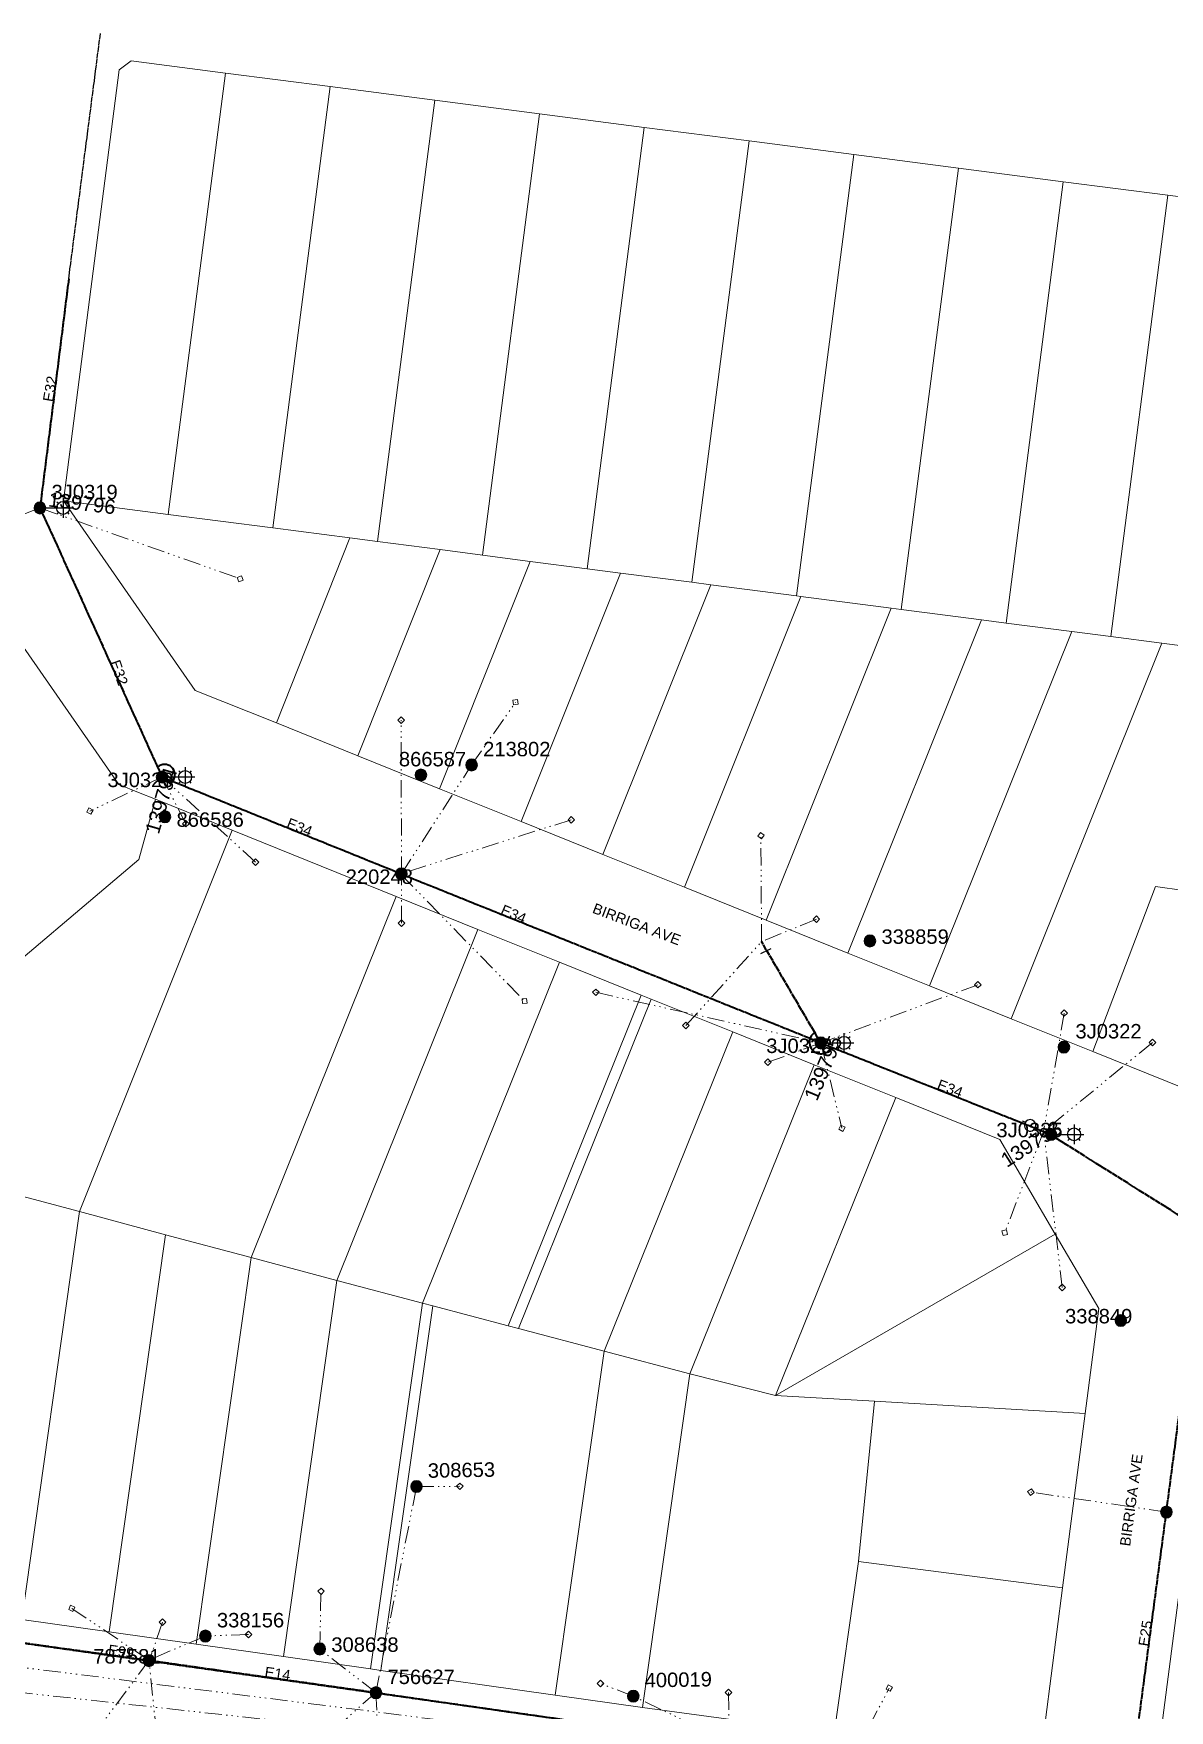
# Model space of a CAD drawing. Header units: metres. Extents: x 244561 to 254068, y 6159332 to 6162744.
# Drawn here: x 252256.8 to 252453.5, y 6162050.8 to 6162341.1 of the extents above; entities that cross this region are included whole.
import ezdxf
from ezdxf.enums import TextEntityAlignment as Align

# ---------------------------------------------------------------- set-up
doc = ezdxf.new("R2010")
doc.units = ezdxf.units.M
doc.linetypes.add('Cable Exist OH', pattern=[1, 1, 0])
doc.linetypes.add('PHANTOMX2', pattern=[6.6, 3, -0.75, 0.2, -0.75, 0.2, -0.75, 0.2, -0.75])
doc.layers.get('0').update_dxf_attribs({"color": 6})
for name, color, linetype, lineweight in [('_User_HV_Exist', 1, 'Continuous', 35), ('_User_LV_Exist', 5, 'Continuous', 35), ('Cadastre Developer_SP_NEW', 92, 'Continuous', 15), ('Cadastre Land Parcels_SP_EXT', 118, 'Continuous', 15), ('Cadastre Roads_SP_EXT', 218, 'Continuous', 15), ('Mains_HV_EXT', 13, 'Continuous', 25), ('Mains_LV_EXT', 163, 'Continuous', 25), ('Mains_SL_EXT', 131, 'Continuous', 25), ('Services_SP_EXT', 42, 'PHANTOMX2', 20)]:
    doc.layers.add(name, color=color, linetype=linetype, lineweight=lineweight)
for name, color, linetype in [('Equip_SP_LV_EXT', 7, 'Continuous'), ('Equip_SP_SL_EXT', 7, 'Continuous'), ('SupportsOH_SP_TR_HV_LV_SL_EXT', 7, 'Continuous')]:
    doc.layers.add(name, color=color, linetype=linetype)
doc.styles.add('iecARIAL', font='arial.ttf', dxfattribs={"height": 2})
doc.styles.add('POLE_LABEL', font='arial.ttf', dxfattribs={"height": 2})
doc.styles.add('SL_LABEL', font='arial.ttf', dxfattribs={"height": 2})
doc.styles.get("Standard").update_dxf_attribs({"font": 'arial.ttf'})

# ---------------------------------------------------------------- blocks, each defined once
blk = doc.blocks.new('LV_OH_LINKS_OPEN_EXT')
for p, q in [((-0.17, 4.97), (-0.17, 5.46)), ((-0.17, 3), (-0.17, 2.5)), ((0.17, 4.97), (0.17, 5.46)), ((0.17, 3), (0.17, 2.5))]:
    blk.add_line(p, q)
blk.add_lwpolyline([(0, 2.99, 1), (0, 4.98, 1)], format="xyb", close=True)
at = {"flags": 9}
for tag, p in [('ACTUAL_STATUS', (0, 0)), ('CONSTRUCTED_VOLTAGE', (0, -0.2)), ('OPERATING_VOLTAGE', (0, -0.6)), ('ORIENTATION', (0, -0.8)), ('OWNED_BY', (0, -1)), ('STATE', (0, -1.2)), ('SWITCH_TYPE', (0, -1.4)), ('NO_PHASES', (0, -0.4)), ('USAGE', (0, -1.6)), ('LEGEND', (0, -1.8)), ('NOTES', (0, -2))]:
    blk.add_attdef(tag, text='', height=0.2, dxfattribs=at).set_placement(p, align=Align.MIDDLE_LEFT)
at = {"flags": 1}
blk.add_attdef('Z', (0, 0), '', height=0.2, dxfattribs=at)
blk = doc.blocks.new('SL_LANTERN_EXT')
at = {"flags": 9}
for tag, p in [('LRATECODE', (-7.4, 0)), ('LOUTREACHVOCAB', (-7.2, 0)), ('LOUTREACH', (-7, 0)), ('LANTNUMBER', (-6.6, 0)), ('LNEW', (-6.4, 0)), ('LMASTVOCAB', (-6.2, 0)), ('LMAST', (-6, 0)), ('LLAMPVOCAB', (-5.8, 0)), ('LLAMP', (-5.6, 0)), ('LEXIST', (-5.4, 0)), ('LCHARGE3PERCENT', (-5.2, 0)), ('LCHARGE3', (-5, 0)), ('LCHARGE2PERCENT', (-4.8, 0)), ('LCHARGE2', (-4.6, 0)), ('LCHARGE1PERCENT', (-4.4, 0)), ('LCHARGE1', (-4.2, 0)), ('LCATEGORY', (-4, 0)), ('LBRACKETVOCAB', (-3.8, 0)), ('LBRACKET', (-3.6, 0)), ('LKINGHEIGHT', (-3.4, 0)), ('CREPLACE', (-3.2, 0)), ('CREMOVE', (-3, 0)), ('CNUMBER', (-2.8, 0)), ('CNEW', (-2.6, 0)), ('CEXIST', (-2.4, 0)), ('USAGE', (-2.2, 0)), ('STATE', (-2, 0)), ('OWNED_BY', (-1.8, 0)), ('ORIENTATION', (-1.6, 0)), ('OPERATING_VOLTAGE', (-1.4, 0)), ('NO_PHASES', (-1.2, 0)), ('LANTERN_TYPE', (-1, 0)), ('LANTERN_PURPOSE', (-0.8, 0)), ('CONTROL_TYPE', (-0.6, 0)), ('CONSTRUCTED_VOLTAGE', (-0.4, 0))]:
    blk.add_attdef(tag, text='', height=0.001, rotation=270, dxfattribs=at).set_placement(p, align=Align.MIDDLE_LEFT)
at = {"style": 'SL_LABEL', "flags": 9}
blk.add_attdef('STREET_CODE', text='', height=0.001, rotation=270, dxfattribs=at).set_placement((0, 0), align=Align.MIDDLE_LEFT)
at = {"flags": 1}
blk.add_attdef('Z', (0, 0), '', height=0.001, rotation=270, dxfattribs=at)
at = {"flags": 9}
for tag, p in [('LREMOVE', (0, -7.6)), ('LREPLACE', (0, -7.8)), ('LTYPE', (0, -8)), ('LTYPEVOCAB', (0, -8.2)), ('LEGEND', (0, -8.4)), ('SUBURB', (0, -8.6)), ('STREETNAME', (0, -8.8)), ('LOCATION', (0, -9)), ('NOTES', (0, -9.2)), ('MAINTAINED_BY', (0, -9.86))]:
    blk.add_attdef(tag, text='', height=0.001, dxfattribs=at).set_placement(p, align=Align.MIDDLE_LEFT)
blk.add_attdef('OPERATED_BY', (0, -9.61), '', height=0.001, dxfattribs=at)
blk.add_wipeout([(5.69, 0), (5.06, -1.06), (4, -1.69), (2.94, -1.06), (2.31, 0), (2.94, 1.06), (4, 1.69), (5.06, 1.06)])
for p, q in [((0, 0), (4, 0)), ((2.94, 1.06), (3.2, 0.8)), ((4, 1.69), (4, 0)), ((5.06, 1.06), (4.8, 0.8)), ((2.94, -1.06), (3.2, -0.8)), ((4, 0), (5.69, 0)), ((4, 0), (4, -1.69)), ((5.06, -1.06), (4.8, -0.8))]:
    blk.add_line(p, q)
blk.add_circle((4, 0), 1.12)
at = {"width": 0.9}
blk.add_attdef('LNUMBER', text='', height=1, dxfattribs=at).set_placement((7, -1), align=Align.MIDDLE_LEFT)
blk = doc.blocks.new('CCP_EXT')
blk.add_wipeout([(0, 0.57), (0.57, 0), (0, -0.57), (-0.57, 0)])
blk.add_lwpolyline([(-0.57, 0), (0, 0.57), (0.57, 0), (0, -0.57), (-0.57, 0)])
at = {"flags": 1}
blk.add_attdef('Z', (0, 0), '', height=0.2, dxfattribs=at)
at = {"flags": 9}
for tag, p in [('CCP_TYPE', (0, 0)), ('CONSTRUCTED_VOLTAGE', (0, -0.2)), ('OPERATING_VOLTAGE', (0, -0.6)), ('ORIENTATION', (0, -0.8)), ('OWNED_BY', (0, -1)), ('STATE', (0, -1.8)), ('NO_PHASES', (0, -0.4)), ('USAGE', (0, -1.2)), ('LEGEND', (0, -1.4)), ('LIFE_SUPPORT', (0, -1.6)), ('NOTES', (0, -2))]:
    blk.add_attdef(tag, text='', height=0.2, dxfattribs=at).set_placement(p, align=Align.MIDDLE_LEFT)
blk = doc.blocks.new('POLE_EXT')
blk.add_hatch(color=256).paths.add_polyline_path([(-1, 0, 1), (1, 0, 1)])
blk.add_lwpolyline([(-1, 0, 1), (1, 0, 1)], format="xyb", close=True)
at = {"flags": 8}
blk.add_attdef('pNumber', text='', height=2, dxfattribs=at).set_placement((2.5, 2.5), align=Align.MIDDLE_CENTER)
at = {"style": 'POLE_LABEL', "flags": 9}
for tag, p in [('STRUCTURE_PLANT_NUMBER', (1.35, 0.03)), ('STREET_CODE', (1.35, -0.2))]:
    blk.add_attdef(tag, text='', height=0.2, dxfattribs=at).set_placement(p, align=Align.MIDDLE_LEFT)
at = {"flags": 9}
for tag, p in [('OWNED_BY', (1.35, -0.4)), ('SPECIAL_USE', (1.35, -0.8)), ('STATE', (1.35, -1)), ('cLV', (1.35, -1.4)), ('hDepth', (1.35, -1.6)), ('hDia', (1.35, -1.8)), ('cHV', (1.35, -2)), ('PARENT', (1.35, -0.6)), ('USAGE', (1.35, -1.2)), ('LBRACKET', (1.35, -2.2)), ('LExisting', (1.35, -2.4)), ('LANTNUMBER', (1.35, -2.6)), ('LOther', (1.35, -2.8)), ('LRemove', (1.35, -3)), ('cLinedev', (1.35, -3.4)), ('pExisting', (1.35, -3.8)), ('pFooting', (1.35, -4.4)), ('pNew', (1.35, -4.6)), ('pRelocate', (1.35, -5)), ('pRemove', (1.35, -5.2)), ('pReplace', (1.35, -5.4)), ('pStay', (1.35, -5.6)), ('pType', (1.35, -5.8)), ('LEGEND', (1.35, -3.2)), ('LOCATION', (1.35, -3.6)), ('PFNUMBER', (1.35, -4)), ('NEWPFNUMBER', (1.35, -4.2)), ('cspan', (1.35, -6)), ('STREETNAME', (1.35, -6.2)), ('SUBURB', (1.35, -6.4)), ('OPERATED_BY', (1.36, -7.01)), ('NOTES', (1.35, -6.6)), ('MAINTAINED_BY', (1.36, -6.81))]:
    blk.add_attdef(tag, text='', height=0.2, dxfattribs=at).set_placement(p, align=Align.MIDDLE_LEFT)
at = {"flags": 1}
blk.add_attdef('Z', (1.35, -7.33), '', height=0.2, dxfattribs=at)
blk = doc.blocks.new('End Shackle_EXT')
blk.add_wipeout([(0, 0.25), (1.81, 0.25), (1.82, -0.25), (0, -0.25)])
blk.add_line((1.81, -1), (1.81, 1))
at = {"flags": 1}
blk.add_attdef('Z', (0, 0), '', height=0.2, dxfattribs=at)
at = {"flags": 9}
for tag, p in [('CONNECTOR_TYPE', (0, 0)), ('CONSTRUCTED_VOLTAGE', (0, -0.2)), ('OPERATING_VOLTAGE', (0, -0.6)), ('ORIENTATION', (0, -0.8)), ('OWNED_BY', (0, -1)), ('STATE', (0, -1.2)), ('NO_PHASES', (0, -0.4)), ('USAGE', (0, -1.4)), ('NOTES', (0, -1.6))]:
    blk.add_attdef(tag, text='', height=0.2, dxfattribs=at).set_placement(p, align=Align.MIDDLE_LEFT)

msp = doc.modelspace()

# ---------------------------------------------------------------- linework, layer by layer
at = {"layer": '_User_LV_Exist', "linetype": 'Cable Exist OH'}
for points in [[(252453.0105, 6162085.1214), (252459.4153, 6162133.8492)], [(252446.419, 6162035.3197), (252453.0105, 6162085.1214)], [(252276.8927, 6162059.4039), (252241.7796, 6162064.2732)], [(252316.1239, 6162053.8342), (252276.8214, 6162059.3945)]]:
    msp.add_lwpolyline(points, dxfattribs=at)
at = {"layer": 'Cadastre Developer_SP_NEW', "linetype": 'Continuous'}
for points in [[(252308.1847, 6162331.8997), (252290.0479, 6162334.2509), (252280.1452, 6162257.8422), (252298.2819, 6162255.49), (252308.1847, 6162331.8997)], [(252326.3198, 6162329.5483), (252308.1847, 6162331.8997), (252298.2819, 6162255.49), (252311.5943, 6162253.7645), (252316.4177, 6162253.1396), (252326.3198, 6162329.5483)], [(252344.4574, 6162327.197), (252326.3198, 6162329.5483), (252316.4177, 6162253.1396), (252327.2215, 6162251.7388), (252334.5543, 6162250.7883), (252344.4574, 6162327.197)], [(252362.5942, 6162324.8465), (252344.4574, 6162327.197), (252334.5543, 6162250.7883), (252342.8486, 6162249.7132), (252352.69, 6162248.4378), (252362.5942, 6162324.8465)], [(252380.7301, 6162322.4961), (252362.5942, 6162324.8465), (252352.69, 6162248.4378), (252358.4757, 6162247.6875), (252370.8267, 6162246.0864), (252380.7301, 6162322.4961)], [(252398.8667, 6162320.1456), (252380.7301, 6162322.4961), (252370.8267, 6162246.0864), (252374.1035, 6162245.6619), (252388.9632, 6162243.736), (252398.8667, 6162320.1456)], [(252417.0027, 6162317.7921), (252398.8667, 6162320.1456), (252388.9632, 6162243.736), (252389.7306, 6162243.6362), (252405.3577, 6162241.6104), (252407.099, 6162241.3845), (252417.0027, 6162317.7921)], [(252435.1401, 6162315.4416), (252417.0027, 6162317.7921), (252407.099, 6162241.3845), (252420.9848, 6162239.5847), (252425.2355, 6162239.0339), (252435.1401, 6162315.4416)], [(252453.2761, 6162313.09), (252435.1401, 6162315.4416), (252425.2355, 6162239.0339), (252436.6127, 6162237.5599), (252443.372, 6162236.6834), (252453.2761, 6162313.09)], [(252471.4127, 6162310.7403), (252453.2761, 6162313.09), (252443.372, 6162236.6834), (252452.2398, 6162235.5341), (252461.5085, 6162234.3328), (252471.4127, 6162310.7403)], [(252325.9503, 6162120.8041), (252324.1829, 6162121.2741), (252315.1798, 6162057.9525), (252316.9909, 6162057.6956), (252325.9503, 6162120.8041)], [(252474.4413, 6162081.8198), (252456.9113, 6162084.1001), (252451.2495, 6162040.5748), (252452.8239, 6162038.5034), (252468.5179, 6162036.2694), (252474.4413, 6162081.8198)]]:
    msp.add_lwpolyline(points, close=True, dxfattribs=at)
at = {"layer": 'Cadastre Land Parcels_SP_EXT', "linetype": 'Continuous'}
for points in [[(252290.0479, 6162334.2509), (252273.7258, 6162336.3663), (252271.6769, 6162334.7868), (252262.0086, 6162260.1924), (252280.1453, 6162257.8412), (252290.0479, 6162334.2509)], [(252308.1847, 6162331.8997), (252290.0479, 6162334.2509), (252280.1452, 6162257.8422), (252298.2819, 6162255.49), (252308.1847, 6162331.8997)], [(252326.3198, 6162329.5483), (252308.1847, 6162331.8997), (252298.2819, 6162255.49), (252311.5943, 6162253.7645), (252316.4177, 6162253.1396), (252326.3198, 6162329.5483)], [(252344.4574, 6162327.197), (252326.3198, 6162329.5483), (252316.4177, 6162253.1396), (252327.2215, 6162251.7388), (252334.5543, 6162250.7883), (252344.4574, 6162327.197)], [(252362.5942, 6162324.8465), (252344.4574, 6162327.197), (252334.5543, 6162250.7883), (252342.8486, 6162249.7132), (252352.69, 6162248.4378), (252362.5942, 6162324.8465)], [(252380.7301, 6162322.4961), (252362.5942, 6162324.8465), (252352.69, 6162248.4378), (252358.4757, 6162247.6875), (252370.8267, 6162246.0864), (252380.7301, 6162322.4961)], [(252398.8667, 6162320.1456), (252380.7301, 6162322.4961), (252370.8267, 6162246.0864), (252374.1035, 6162245.6619), (252388.9632, 6162243.736), (252398.8667, 6162320.1456)], [(252417.0027, 6162317.7921), (252398.8667, 6162320.1456), (252388.9632, 6162243.736), (252389.7306, 6162243.6362), (252405.3577, 6162241.6104), (252407.099, 6162241.3845), (252417.0027, 6162317.7921)], [(252435.1401, 6162315.4416), (252417.0027, 6162317.7921), (252407.099, 6162241.3845), (252420.9848, 6162239.5847), (252425.2355, 6162239.0339), (252435.1401, 6162315.4416)], [(252453.2761, 6162313.09), (252435.1401, 6162315.4416), (252425.2355, 6162239.0339), (252436.6127, 6162237.5599), (252443.372, 6162236.6834), (252453.2761, 6162313.09)], [(252471.4127, 6162310.7403), (252453.2761, 6162313.09), (252443.372, 6162236.6834), (252452.2398, 6162235.5341), (252461.5085, 6162234.3328), (252471.4127, 6162310.7403)], [(252311.5943, 6162253.7645), (252298.2819, 6162255.49), (252280.1453, 6162257.8412), (252262.0086, 6162260.1924), (252284.8296, 6162227.3798), (252298.8764, 6162221.7293), (252311.5943, 6162253.7645)], [(252275.0485, 6162198.0994), (252277.9687, 6162208.5141), (252274.9881, 6162209.6929), (252271.6209, 6162211.0604), (252240.9022, 6162255.2323), (252231.1514, 6162180.8715), (252230.1838, 6162173.3582), (252245.8418, 6162173.3955), (252275.0485, 6162198.0994)], [(252327.2215, 6162251.7388), (252316.4177, 6162253.1396), (252311.5943, 6162253.7645), (252298.8764, 6162221.7293), (252313.0172, 6162216.0396), (252327.2215, 6162251.7388)], [(252342.8486, 6162249.7132), (252334.5543, 6162250.7883), (252327.2215, 6162251.7388), (252313.0172, 6162216.0396), (252327.1587, 6162210.35), (252342.8486, 6162249.7132)], [(252358.4757, 6162247.6875), (252352.69, 6162248.4378), (252342.8486, 6162249.7132), (252327.1587, 6162210.35), (252341.2987, 6162204.6602), (252358.4757, 6162247.6875)], [(252374.1035, 6162245.6619), (252370.8267, 6162246.0864), (252358.4757, 6162247.6875), (252341.2987, 6162204.6602), (252355.4402, 6162198.9714), (252374.1035, 6162245.6619)], [(252389.7306, 6162243.6362), (252388.9632, 6162243.736), (252374.1035, 6162245.6619), (252355.4402, 6162198.9714), (252369.5817, 6162193.2816), (252389.7306, 6162243.6362)], [(252405.3577, 6162241.6104), (252389.7306, 6162243.6362), (252369.5817, 6162193.2816), (252383.7223, 6162187.5928), (252405.3577, 6162241.6104)], [(252420.9848, 6162239.5847), (252407.099, 6162241.3845), (252405.3577, 6162241.6104), (252383.7223, 6162187.5928), (252397.8638, 6162181.903), (252420.9848, 6162239.5847)], [(252436.6127, 6162237.5599), (252425.2355, 6162239.0339), (252420.9848, 6162239.5847), (252397.8638, 6162181.903), (252412.0044, 6162176.2141), (252436.6127, 6162237.5599)], [(252452.2398, 6162235.5341), (252443.372, 6162236.6834), (252436.6127, 6162237.5599), (252412.0044, 6162176.2141), (252426.1459, 6162170.5242), (252452.2398, 6162235.5341)], [(252476.1668, 6162232.4332), (252461.5085, 6162234.3328), (252452.2398, 6162235.5341), (252426.1459, 6162170.5242), (252440.2865, 6162164.8344), (252451.1365, 6162193.4317), (252470.7326, 6162190.6496), (252476.1668, 6162232.4332)], [(252291.2502, 6162203.1865), (252277.9687, 6162208.5141), (252275.0485, 6162198.0994), (252245.8418, 6162173.3955), (252230.1838, 6162173.3582), (252228.2122, 6162158.06), (252226.5281, 6162144.4631), (252246.7262, 6162141.9553), (252248.6684, 6162141.4412), (252264.774, 6162137.1766), (252291.2502, 6162203.1865)], [(252319.6416, 6162191.6647), (252291.2502, 6162203.1865), (252264.774, 6162137.1766), (252279.6673, 6162133.1033), (252294.5069, 6162129.162), (252319.6416, 6162191.6647)], [(252470.7326, 6162190.6496), (252451.1365, 6162193.4317), (252440.2865, 6162164.8344), (252466.0287, 6162154.478), (252470.7326, 6162190.6496)], [(252333.7822, 6162185.979), (252319.6416, 6162191.6647), (252294.5069, 6162129.162), (252309.345, 6162125.2175), (252333.7822, 6162185.979)], [(252347.9228, 6162180.2932), (252333.7822, 6162185.979), (252309.345, 6162125.2175), (252324.1829, 6162121.2741), (252347.9228, 6162180.2932)], [(252362.0633, 6162174.6084), (252347.9228, 6162180.2932), (252324.1829, 6162121.2741), (252325.9503, 6162120.8041), (252339.0216, 6162117.3306), (252362.0633, 6162174.6084)], [(252363.7601, 6162173.9255), (252362.0633, 6162174.6084), (252339.0216, 6162117.3306), (252340.794, 6162116.8935), (252363.7601, 6162173.9255)], [(252377.9006, 6162168.2396), (252363.7601, 6162173.9255), (252340.794, 6162116.8935), (252355.6333, 6162112.96), (252377.9006, 6162168.2396)], [(252392.0411, 6162162.5538), (252377.9006, 6162168.2396), (252355.6333, 6162112.96), (252370.4718, 6162109.0274), (252392.0411, 6162162.5538)], [(252406.1816, 6162156.8679), (252392.0411, 6162162.5538), (252370.4718, 6162109.0274), (252385.2998, 6162105.2687), (252406.1816, 6162156.8679)], [(252433.7461, 6162133.2438), (252424.1519, 6162149.6428), (252406.1816, 6162156.8679), (252385.2998, 6162105.2687), (252433.7461, 6162133.2438)], [(252264.774, 6162137.1766), (252248.6684, 6162141.4412), (252246.7262, 6162141.9553), (252237.3284, 6162069.0021), (252244.3871, 6162068.0005), (252254.8194, 6162066.5192), (252264.774, 6162137.1766)], [(252279.6673, 6162133.1033), (252264.774, 6162137.1766), (252254.8194, 6162066.5192), (252269.91, 6162064.3778), (252279.6673, 6162133.1033)], [(252294.5069, 6162129.162), (252279.6673, 6162133.1033), (252269.91, 6162064.3778), (252284.9997, 6162062.2364), (252294.5069, 6162129.162)], [(252441.289, 6162120.3533), (252433.7461, 6162133.2438), (252385.2998, 6162105.2687), (252402.4414, 6162104.2867), (252438.9324, 6162102.1958), (252441.289, 6162120.3533)], [(252309.345, 6162125.2175), (252294.5069, 6162129.162), (252284.9997, 6162062.2364), (252300.0894, 6162060.094), (252309.345, 6162125.2175)], [(252324.1829, 6162121.2741), (252309.345, 6162125.2175), (252300.0894, 6162060.094), (252315.1798, 6162057.9525), (252324.1829, 6162121.2741)], [(252325.9503, 6162120.8041), (252324.1829, 6162121.2741), (252315.1798, 6162057.9525), (252316.9909, 6162057.6956), (252325.9503, 6162120.8041)], [(252355.6333, 6162112.96), (252340.794, 6162116.8935), (252339.0216, 6162117.3306), (252325.9503, 6162120.8041), (252316.9909, 6162057.6956), (252347.171, 6162053.4115), (252355.6333, 6162112.96)], [(252370.4718, 6162109.0274), (252355.6333, 6162112.96), (252347.171, 6162053.4115), (252362.2606, 6162051.27), (252370.4718, 6162109.0274)], [(252399.6922, 6162076.5525), (252402.4414, 6162104.2867), (252385.2998, 6162105.2687), (252370.4718, 6162109.0274), (252362.2606, 6162051.27), (252395.474, 6162046.7796), (252399.6922, 6162076.5525)], [(252438.9324, 6162102.1958), (252402.4414, 6162104.2867), (252399.6922, 6162076.5525), (252435.0084, 6162071.9691), (252438.9324, 6162102.1958)], [(252474.4413, 6162081.8198), (252456.9113, 6162084.1001), (252451.2495, 6162040.5748), (252452.8239, 6162038.5034), (252468.5179, 6162036.2694), (252474.4413, 6162081.8198)], [(252435.0084, 6162071.9691), (252399.6922, 6162076.5525), (252395.474, 6162046.7796), (252431.0694, 6162041.5032), (252435.0084, 6162071.9691)]]:
    msp.add_lwpolyline(points, close=True, dxfattribs=at)
at = {"layer": 'Mains_LV_EXT', "linetype": 'Continuous'}
for points in [[(252280.9442, 6162211.6699, 0.92173145), (252278.3145, 6162214.0793)], [(252392.2212, 6162168.203, 1.41992946), (252395.0527, 6162165.7173)]]:
    msp.add_lwpolyline(points, format="xyb", dxfattribs=at)
at = {"layer": 'Mains_LV_EXT', "linetype": 'Cable Exist OH'}
for points in [[(252453.0105, 6162085.1214), (252459.4153, 6162133.8492)], [(252446.419, 6162035.3197), (252453.0105, 6162085.1214)], [(252276.8927, 6162059.4039), (252241.7796, 6162064.2732)], [(252316.1239, 6162053.8342), (252276.8214, 6162059.3945)]]:
    msp.add_lwpolyline(points, dxfattribs=at)
at = {"layer": 'Services_SP_EXT'}
for points in [[(252320.5351, 6162195.619), (252332.6893, 6162214.4604)], [(252276.8214, 6162059.3946), (252263.7791, 6162041.9172)], [(252278.8131, 6162040.2036), (252276.8214, 6162059.3946)], [(252316.0869, 6162053.8937), (252297.414, 6162037.124)], [(252316.1239, 6162053.8342), (252316.6613, 6162041.9055)]]:
    msp.add_lwpolyline(points, dxfattribs=at)

# ---------------------------------------------------------------- block references
at = {"layer": 'Equip_SP_LV_EXT', "rotation": 66.2973540069521}
msp.add_blockref('LV_OH_LINKS_OPEN_EXT', (252433.05, 6162150.4618), dxfattribs=at)
at = {"layer": 'SupportsOH_SP_TR_HV_LV_SL_EXT'}
ref = msp.add_blockref('POLE_EXT', (252323.925, 6162212.72), dxfattribs=at)
ref.add_attrib('ASSET_NUM', '866587', dxfattribs={"layer": '0', "height": 2.5, "style": 'POLE_LABEL'}).set_placement((252325.925, 6162213.47), align=Align.BOTTOM_CENTER)
ref = msp.add_blockref('POLE_EXT', (252332.6893, 6162214.4604), dxfattribs=at)
ref.add_attrib('ASSET_NUM', '213802', dxfattribs={"layer": '0', "height": 2.5, "style": 'POLE_LABEL'}).set_placement((252334.6893, 6162215.2104), align=Align.BOTTOM_LEFT)
ref = msp.add_blockref('POLE_EXT', (252320.5351, 6162195.619), dxfattribs=at)
ref.add_attrib('ASSET_NUM', '220248', dxfattribs={"layer": '0', "height": 2.5, "style": 'POLE_LABEL'}).set_placement((252322.5351, 6162196.369), align=Align.TOP_RIGHT)
ref = msp.add_blockref('POLE_EXT', (252401.6753, 6162183.9885), dxfattribs=at)
ref.add_attrib('ASSET_NUM', '338859', dxfattribs={"layer": '0', "height": 2.5, "style": 'POLE_LABEL'}).set_placement((252403.6753, 6162184.7385), align=Align.MIDDLE_LEFT)
ref = msp.add_blockref('POLE_EXT', (252445.1126, 6162118.2821), dxfattribs=at)
ref.add_attrib('ASSET_NUM', '338849', dxfattribs={"layer": '0', "height": 2.5, "style": 'POLE_LABEL'}).set_placement((252447.1126, 6162119.0321), align=Align.MIDDLE_RIGHT)
ref = msp.add_blockref('POLE_EXT', (252453.0105, 6162085.1213), dxfattribs=at)
ref.add_attrib('ASSET_NUM', '202095', dxfattribs={"layer": '0', "height": 2.5, "style": 'POLE_LABEL'}).set_placement((252455.0105, 6162085.8713), align=Align.BOTTOM_LEFT)
ref = msp.add_blockref('POLE_EXT', (252306.397, 6162061.421), dxfattribs=at)
ref.add_attrib('ASSET_NUM', '308638', dxfattribs={"layer": '0', "height": 2.5, "style": 'POLE_LABEL'}).set_placement((252308.397, 6162062.171), align=Align.MIDDLE_LEFT)
ref = msp.add_blockref('POLE_EXT', (252276.8215, 6162059.3945), dxfattribs=at)
ref.add_attrib('ASSET_NUM', '787581', dxfattribs={"layer": '0', "height": 2.5, "style": 'POLE_LABEL'}).set_placement((252278.8215, 6162060.1445), align=Align.MIDDLE_RIGHT)
ref = msp.add_blockref('POLE_EXT', (252316.1239, 6162053.8342), dxfattribs=at)
ref.add_attrib('ASSET_NUM', '756627', dxfattribs={"layer": '0', "height": 2.5, "style": 'POLE_LABEL'}).set_placement((252318.1239, 6162054.5842), align=Align.BOTTOM_LEFT)
ref = msp.add_blockref('POLE_EXT', (252360.6865, 6162053.2422), dxfattribs=at)
ref.add_attrib('ASSET_NUM', '400019', dxfattribs={"layer": '0', "height": 2.5, "rotation": 1, "style": 'POLE_LABEL'}).set_placement((252362.6865, 6162053.9922), align=Align.BOTTOM_LEFT)

# ---------------------------------------------------------------- texts
at = {"layer": 'Cadastre Roads_SP_EXT'}
for rotation, p in [(339.154022, (252353.4654, 6162188.9153)), (82.148521, (252446.7174, 6162079.1087))]:
    msp.add_text('BIRRIGA AVE', height=1.8, rotation=rotation, dxfattribs=at).set_placement(p)
at = {"layer": 'Mains_LV_EXT'}
for s, rotation, p in [('E32', 80.422157, (252260.2039, 6162277.2205)), ('E32', 289.339571, (252270.0643, 6162232.2495)), ('E34', 338.022858, (252300.4934, 6162203.6847)), ('E34', 336.73684, (252337.5495, 6162188.6972)), ('E34', 339.065777, (252413.1387, 6162158.4085)), ('E25', 80.966876, (252449.919, 6162061.7633)), ('E99', 352.07605, (252269.6562, 6162060.4017)), ('E14', 351.952704, (252296.7629, 6162056.5715))]:
    msp.add_text(s, height=1.8, rotation=rotation, dxfattribs=at).set_placement(p)

# ---------------------------------------------------------------- next in the draw order: block references
at = {"layer": 'Equip_SP_SL_EXT'}
ref = msp.add_blockref('SL_LANTERN_EXT', (252257.9472, 6162258.9602), dxfattribs=at)
ref.add_attrib('ASSET_NUM', '139796', dxfattribs={"layer": '0', "height": 2.5, "rotation": 353.232762, "style": 'iecARIAL'}).set_placement((252259.4472, 6162260.4602), align=Align.MIDDLE_LEFT)
ref = msp.add_blockref('SL_LANTERN_EXT', (252279.0797, 6162212.3763), dxfattribs=at)
ref.add_attrib('ASSET_NUM', '139794', dxfattribs={"layer": '0', "height": 2.5, "rotation": 73.724308, "style": 'iecARIAL'}).set_placement((252280.5797, 6162213.8763), align=Align.MIDDLE_RIGHT)
ref = msp.add_blockref('SL_LANTERN_EXT', (252393.1696, 6162166.341), dxfattribs=at)
ref.add_attrib('ASSET_NUM', '139795', dxfattribs={"layer": '0', "height": 2.5, "rotation": 67.375808, "style": 'iecARIAL'}).set_placement((252394.6696, 6162167.841), align=Align.TOP_RIGHT)
ref = msp.add_blockref('SL_LANTERN_EXT', (252433.0247, 6162150.509), dxfattribs=at)
ref.add_attrib('ASSET_NUM', '139793', dxfattribs={"layer": '0', "height": 2.5, "rotation": 32.569704, "style": 'iecARIAL'}).set_placement((252434.5247, 6162152.009), align=Align.MIDDLE_RIGHT)
at = {"layer": 'Services_SP_EXT'}
for p, rotation in [((252292.62, 6162246.693), 334.0147451576818), ((252340.302, 6162225.323), 54.06475227695334), ((252320.5014, 6162222.2235), 90.42353928432601), ((252266.5903, 6162206.4653), 196.747517645563), ((252382.794, 6162202.215), 98.53080113773076), ((252341.8668, 6162173.5837), 231.0397144194382), ((252396.8287, 6162151.5743), 287.236124335071), ((252425.0223, 6162133.4896), 238.2189027574262), ((252429.535, 6162088.5639), 171.2460572619284), ((252263.4485, 6162068.4451), 291.2151596184099), ((252405.013, 6162054.6439), 107.4804018975103)]:
    msp.add_blockref('CCP_EXT', p, dxfattribs=dict(at, rotation=rotation))
for p in [(252349.9589, 6162204.9704), (252295.2838, 6162197.6153), (252320.5632, 6162187.0744), (252392.3927, 6162187.7523), (252354.2058, 6162175.0953), (252420.3359, 6162176.4172), (252369.8088, 6162169.3367), (252435.3261, 6162171.5153), (252450.5982, 6162166.4227), (252383.9733, 6162162.9844), (252434.9806, 6162123.9808), (252330.6507, 6162089.5719), (252306.6174, 6162071.3981), (252279.1821, 6162066.0341), (252294.0643, 6162063.9393), (252355.0009, 6162055.4405), (252377.1836, 6162053.8685)]:
    msp.add_blockref('CCP_EXT', p, dxfattribs=at)

# ---------------------------------------------------------------- next in the draw order: linework, layer by layer
at = {"layer": '_User_HV_Exist', "linetype": 'Cable Exist OH'}
msp.add_lwpolyline([(252520.8827, 6162024.7765), (252486.0194, 6162029.8228), (252446.4189, 6162035.3197), (252377.287, 6162045.0704), (252336.8123, 6162050.8444), (252276.8927, 6162059.4039), (252241.8244, 6162064.2514), (252197.2895, 6162070.4379)], dxfattribs=at)
at = {"layer": '_User_LV_Exist', "linetype": 'Cable Exist OH'}
for points in [[(252262.9282, 6162298.6493), (252257.9472, 6162258.9602)], [(252257.9472, 6162258.9602), (252279.0797, 6162212.3763)], [(252393.1696, 6162166.341), (252433.0248, 6162150.5091)], [(252459.4153, 6162133.8492), (252433.0499, 6162150.3823)], [(252316.1239, 6162053.8342), (252377.2871, 6162045.0704)]]:
    msp.add_lwpolyline(points, dxfattribs=at)
at = {"layer": '_User_LV_Exist', "linetype": 'Continuous'}
for points in [[(252280.9442, 6162211.6699, 0.92173145), (252278.3145, 6162214.0793)], [(252392.2212, 6162168.203, 1.41992946), (252395.0527, 6162165.7173)]]:
    msp.add_lwpolyline(points, format="xyb", dxfattribs=at)
at = {"layer": 'Cadastre Developer_SP_NEW', "linetype": 'Continuous'}
for points in [[(252290.0479, 6162334.2509), (252273.7258, 6162336.3663), (252271.6769, 6162334.7868), (252262.0086, 6162260.1924), (252280.1453, 6162257.8412), (252290.0479, 6162334.2509)], [(252311.5943, 6162253.7645), (252298.2819, 6162255.49), (252280.1453, 6162257.8412), (252262.0086, 6162260.1924), (252284.8296, 6162227.3798), (252298.8764, 6162221.7293), (252311.5943, 6162253.7645)], [(252275.0485, 6162198.0994), (252277.9687, 6162208.5141), (252274.9881, 6162209.6929), (252271.6209, 6162211.0604), (252240.9022, 6162255.2323), (252231.1514, 6162180.8715), (252230.1838, 6162173.3582), (252245.8418, 6162173.3955), (252275.0485, 6162198.0994)], [(252327.2215, 6162251.7388), (252316.4177, 6162253.1396), (252311.5943, 6162253.7645), (252298.8764, 6162221.7293), (252313.0172, 6162216.0396), (252327.2215, 6162251.7388)], [(252342.8486, 6162249.7132), (252334.5543, 6162250.7883), (252327.2215, 6162251.7388), (252313.0172, 6162216.0396), (252327.1587, 6162210.35), (252342.8486, 6162249.7132)], [(252358.4757, 6162247.6875), (252352.69, 6162248.4378), (252342.8486, 6162249.7132), (252327.1587, 6162210.35), (252341.2987, 6162204.6602), (252358.4757, 6162247.6875)], [(252374.1035, 6162245.6619), (252370.8267, 6162246.0864), (252358.4757, 6162247.6875), (252341.2987, 6162204.6602), (252355.4402, 6162198.9714), (252374.1035, 6162245.6619)], [(252389.7306, 6162243.6362), (252388.9632, 6162243.736), (252374.1035, 6162245.6619), (252355.4402, 6162198.9714), (252369.5817, 6162193.2816), (252389.7306, 6162243.6362)], [(252405.3577, 6162241.6104), (252389.7306, 6162243.6362), (252369.5817, 6162193.2816), (252383.7223, 6162187.5928), (252405.3577, 6162241.6104)], [(252436.6127, 6162237.5599), (252425.2355, 6162239.0339), (252420.9848, 6162239.5847), (252397.8638, 6162181.903), (252412.0044, 6162176.2141), (252436.6127, 6162237.5599)], [(252452.2398, 6162235.5341), (252443.372, 6162236.6834), (252436.6127, 6162237.5599), (252412.0044, 6162176.2141), (252426.1459, 6162170.5242), (252452.2398, 6162235.5341)], [(252476.1668, 6162232.4332), (252461.5085, 6162234.3328), (252452.2398, 6162235.5341), (252426.1459, 6162170.5242), (252440.2865, 6162164.8344), (252451.1365, 6162193.4317), (252470.7326, 6162190.6496), (252476.1668, 6162232.4332)], [(252470.7326, 6162190.6496), (252451.1365, 6162193.4317), (252440.2865, 6162164.8344), (252466.0287, 6162154.478), (252470.7326, 6162190.6496)], [(252333.7822, 6162185.979), (252319.6416, 6162191.6647), (252294.5069, 6162129.162), (252309.345, 6162125.2175), (252333.7822, 6162185.979)], [(252347.9228, 6162180.2932), (252333.7822, 6162185.979), (252309.345, 6162125.2175), (252324.1829, 6162121.2741), (252347.9228, 6162180.2932)], [(252362.0633, 6162174.6084), (252347.9228, 6162180.2932), (252324.1829, 6162121.2741), (252325.9503, 6162120.8041), (252339.0216, 6162117.3306), (252362.0633, 6162174.6084)], [(252363.7601, 6162173.9255), (252362.0633, 6162174.6084), (252339.0216, 6162117.3306), (252340.794, 6162116.8935), (252363.7601, 6162173.9255)], [(252377.9006, 6162168.2396), (252363.7601, 6162173.9255), (252340.794, 6162116.8935), (252355.6333, 6162112.96), (252377.9006, 6162168.2396)], [(252392.0411, 6162162.5538), (252377.9006, 6162168.2396), (252355.6333, 6162112.96), (252370.4718, 6162109.0274), (252392.0411, 6162162.5538)], [(252406.1816, 6162156.8679), (252392.0411, 6162162.5538), (252370.4718, 6162109.0274), (252385.2998, 6162105.2687), (252406.1816, 6162156.8679)], [(252433.7461, 6162133.2438), (252424.1519, 6162149.6428), (252406.1816, 6162156.8679), (252385.2998, 6162105.2687), (252433.7461, 6162133.2438)], [(252264.774, 6162137.1766), (252248.6684, 6162141.4412), (252246.7262, 6162141.9553), (252237.3284, 6162069.0021), (252244.3871, 6162068.0005), (252254.8194, 6162066.5192), (252264.774, 6162137.1766)], [(252279.6673, 6162133.1033), (252264.774, 6162137.1766), (252254.8194, 6162066.5192), (252269.91, 6162064.3778), (252279.6673, 6162133.1033)], [(252294.5069, 6162129.162), (252279.6673, 6162133.1033), (252269.91, 6162064.3778), (252284.9997, 6162062.2364), (252294.5069, 6162129.162)], [(252441.289, 6162120.3533), (252433.7461, 6162133.2438), (252385.2998, 6162105.2687), (252402.4414, 6162104.2867), (252438.9324, 6162102.1958), (252441.289, 6162120.3533)], [(252309.345, 6162125.2175), (252294.5069, 6162129.162), (252284.9997, 6162062.2364), (252300.0894, 6162060.094), (252309.345, 6162125.2175)], [(252324.1829, 6162121.2741), (252309.345, 6162125.2175), (252300.0894, 6162060.094), (252315.1798, 6162057.9525), (252324.1829, 6162121.2741)], [(252355.6333, 6162112.96), (252340.794, 6162116.8935), (252339.0216, 6162117.3306), (252325.9503, 6162120.8041), (252316.9909, 6162057.6956), (252347.171, 6162053.4115), (252355.6333, 6162112.96)], [(252370.4718, 6162109.0274), (252355.6333, 6162112.96), (252347.171, 6162053.4115), (252362.2606, 6162051.27), (252370.4718, 6162109.0274)], [(252399.6922, 6162076.5525), (252402.4414, 6162104.2867), (252385.2998, 6162105.2687), (252370.4718, 6162109.0274), (252362.2606, 6162051.27), (252395.474, 6162046.7796), (252399.6922, 6162076.5525)], [(252438.9324, 6162102.1958), (252402.4414, 6162104.2867), (252399.6922, 6162076.5525), (252435.0084, 6162071.9691), (252438.9324, 6162102.1958)], [(252435.0084, 6162071.9691), (252399.6922, 6162076.5525), (252395.474, 6162046.7796), (252431.0694, 6162041.5032), (252435.0084, 6162071.9691)]]:
    msp.add_lwpolyline(points, close=True, dxfattribs=at)
at = {"layer": 'Mains_HV_EXT', "linetype": 'Cable Exist OH'}
msp.add_lwpolyline([(252520.8827, 6162024.7765), (252486.0194, 6162029.8228), (252446.4189, 6162035.3197), (252377.287, 6162045.0704), (252336.8123, 6162050.8444), (252276.8927, 6162059.4039), (252241.8244, 6162064.2514), (252197.2895, 6162070.4379)], dxfattribs=at)
at = {"layer": 'Mains_LV_EXT', "linetype": 'Cable Exist OH'}
for points in [[(252262.9282, 6162298.6493), (252257.9472, 6162258.9602)], [(252257.9472, 6162258.9602), (252279.0797, 6162212.3763)], [(252393.1696, 6162166.341), (252433.0248, 6162150.5091)], [(252459.4153, 6162133.8492), (252433.0499, 6162150.3823)], [(252316.1239, 6162053.8342), (252377.2871, 6162045.0704)]]:
    msp.add_lwpolyline(points, dxfattribs=at)
at = {"layer": 'Mains_SL_EXT', "linetype": 'Cable Exist OH'}
for points in [[(252257.9472, 6162258.9602), (252262.9282, 6162298.6493), (252268.4157, 6162341.0901)], [(252279.0797, 6162212.3763), (252257.9472, 6162258.9602)], [(252433.0499, 6162150.3823), (252393.1696, 6162166.341)], [(252498.3834, 6162128.8459), (252459.4153, 6162133.8492), (252433.0499, 6162150.3823)], [(252241.8243, 6162064.2513), (252446.419, 6162035.3197)]]:
    msp.add_lwpolyline(points, dxfattribs=at)
at = {"layer": 'Services_SP_EXT'}
for points in [[(252257.9473, 6162258.9602), (252237.5582, 6162251.3045)], [(252257.9473, 6162258.9602), (252292.62, 6162246.693)], [(252332.6893, 6162214.4604), (252340.3019, 6162225.3231)], [(252320.5351, 6162195.619), (252320.5014, 6162222.2235)], [(252279.0797, 6162212.3762), (252266.5903, 6162206.4652)], [(252349.9589, 6162204.9704), (252320.3951, 6162195.6069)], [(252382.8983, 6162183.8757), (252382.794, 6162202.215)], [(251171.5359, 6162194.5706), (252522.6936, 6162024.5174)], [(252320.4009, 6162195.5736), (252341.8667, 6162173.5836)], [(252320.5632, 6162187.0744), (252320.5351, 6162195.619)], [(252392.3927, 6162187.7523), (252382.8983, 6162183.8757)], [(252369.8088, 6162169.3367), (252382.8983, 6162183.8757)], [(252420.3359, 6162176.4172), (252393.1695, 6162166.341)], [(252354.2058, 6162175.0953), (252393.1695, 6162166.341)], [(252435.3261, 6162171.5154), (252431.7532, 6162151.0142)], [(252383.9732, 6162162.9844), (252393.1695, 6162166.341)], [(252393.1695, 6162166.341), (252396.8288, 6162151.5743)], [(252450.5983, 6162166.4227), (252431.7532, 6162151.0142)], [(252431.7532, 6162151.0142), (252425.0223, 6162133.4895)], [(252434.9807, 6162123.9807), (252431.7532, 6162151.0142)], [(251938.7458, 6162088.4488), (252522.6936, 6162024.5174)], [(252316.1239, 6162053.8342), (252323.1403, 6162089.5394), (252330.6507, 6162089.572)], [(252453.0106, 6162085.1214), (252429.535, 6162088.5639)], [(252316.0869, 6162053.8937), (252306.397, 6162061.421), (252306.6175, 6162071.3981)], [(252276.8926, 6162059.4039), (252263.4484, 6162068.445)], [(252279.1821, 6162066.034), (252276.8661, 6162059.3945)], [(252294.0643, 6162063.9393), (252286.588, 6162063.6518), (252276.7694, 6162059.4786)], [(252377.3688, 6162045.2536), (252360.6865, 6162053.2421), (252355.0009, 6162055.4405)], [(252377.1835, 6162053.8685), (252377.2871, 6162045.0704)], [(252377.2871, 6162045.0704), (252401.542, 6162048.0326), (252405.013, 6162054.6439)]]:
    msp.add_lwpolyline(points, dxfattribs=at)

# ---------------------------------------------------------------- next in the draw order: block references
msp.add_blockref('CCP_EXT', (252283.1942, 6162204.2919), dxfattribs=at)
at = {"layer": 'SupportsOH_SP_TR_HV_LV_SL_EXT'}
ref = msp.add_blockref('POLE_EXT', (252257.9472, 6162258.9602), dxfattribs=at)
ref.add_attrib('ASSET_NUM', '3J0319', dxfattribs={"layer": '0', "height": 2.5, "style": 'POLE_LABEL'}).set_placement((252259.9472, 6162259.7102), align=Align.BOTTOM_LEFT)
ref = msp.add_blockref('POLE_EXT', (252279.0798, 6162212.3762), dxfattribs=at)
ref.add_attrib('ASSET_NUM', '3J0320', dxfattribs={"layer": '0', "height": 2.5, "style": 'POLE_LABEL'}).set_placement((252281.0798, 6162213.1262), align=Align.TOP_RIGHT)
ref = msp.add_blockref('POLE_EXT', (252435.261, 6162165.612), dxfattribs=at)
ref.add_attrib('ASSET_NUM', '3J0322', dxfattribs={"layer": '0', "height": 2.5, "style": 'POLE_LABEL'}).set_placement((252437.261, 6162166.362), align=Align.BOTTOM_LEFT)
ref = msp.add_blockref('POLE_EXT', (252393.1695, 6162166.341), dxfattribs=at)
ref.add_attrib('ASSET_NUM', '3J0323', dxfattribs={"layer": '0', "height": 2.5, "style": 'POLE_LABEL'}).set_placement((252395.1695, 6162167.091), align=Align.TOP_RIGHT)
ref = msp.add_blockref('POLE_EXT', (252433.0248, 6162150.509), dxfattribs=at)
ref.add_attrib('ASSET_NUM', '3J0325', dxfattribs={"layer": '0', "height": 2.5, "style": 'POLE_LABEL'}).set_placement((252435.0248, 6162151.259), align=Align.MIDDLE_RIGHT)
ref = msp.add_blockref('POLE_EXT', (252323.1403, 6162089.5393), dxfattribs=at)
ref.add_attrib('ASSET_NUM', '308653', dxfattribs={"layer": '0', "height": 2.5, "rotation": 1, "style": 'POLE_LABEL'}).set_placement((252325.1403, 6162090.2893), align=Align.BOTTOM_LEFT)
ref = msp.add_blockref('POLE_EXT', (252286.588, 6162063.6519), dxfattribs=at)
ref.add_attrib('ASSET_NUM', '338156', dxfattribs={"layer": '0', "height": 2.5, "style": 'POLE_LABEL'}).set_placement((252288.588, 6162064.4019), align=Align.BOTTOM_LEFT)

# ---------------------------------------------------------------- next in the draw order: linework, layer by layer
at = {"layer": '_User_LV_Exist', "linetype": 'Cable Exist OH'}
msp.add_lwpolyline([(252279.0797, 6162212.3763), (252320.5351, 6162195.619)], dxfattribs=at)
at = {"layer": 'Cadastre Developer_SP_NEW', "linetype": 'Continuous'}
for points in [[(252291.2502, 6162203.1865), (252277.9687, 6162208.5141), (252275.0485, 6162198.0994), (252245.8418, 6162173.3955), (252230.1838, 6162173.3582), (252228.2122, 6162158.06), (252226.5281, 6162144.4631), (252246.7262, 6162141.9553), (252248.6684, 6162141.4412), (252264.774, 6162137.1766), (252291.2502, 6162203.1865)], [(252319.6416, 6162191.6647), (252291.2502, 6162203.1865), (252264.774, 6162137.1766), (252279.6673, 6162133.1033), (252294.5069, 6162129.162), (252319.6416, 6162191.6647)]]:
    msp.add_lwpolyline(points, close=True, dxfattribs=at)
at = {"layer": 'Mains_LV_EXT', "linetype": 'Cable Exist OH'}
msp.add_lwpolyline([(252279.0797, 6162212.3763), (252320.5351, 6162195.619)], dxfattribs=at)
at = {"layer": 'Services_SP_EXT'}
for points in [[(252295.2838, 6162197.6153), (252279.0797, 6162212.3762)], [(252283.1942, 6162204.2919), (252279.0797, 6162212.3762)]]:
    msp.add_lwpolyline(points, dxfattribs=at)

# ---------------------------------------------------------------- next in the draw order: block references
at = {"layer": 'Mains_LV_EXT', "rotation": 295.1208966644656}
msp.add_blockref('End Shackle_EXT', (252382.8983, 6162183.8757), dxfattribs=at)
at = {"layer": 'SupportsOH_SP_TR_HV_LV_SL_EXT'}
ref = msp.add_blockref('POLE_EXT', (252279.595, 6162205.503), dxfattribs=at)
ref.add_attrib('ASSET_NUM', '866586', dxfattribs={"layer": '0', "height": 2.5, "style": 'POLE_LABEL'}).set_placement((252281.595, 6162206.253), align=Align.TOP_LEFT)

# ---------------------------------------------------------------- next in the draw order: linework, layer by layer
at = {"layer": '_User_LV_Exist', "linetype": 'Cable Exist OH'}
for points in [[(252393.1696, 6162166.341), (252320.4009, 6162195.5736)], [(252393.1696, 6162166.341), (252382.8983, 6162183.8757)]]:
    msp.add_lwpolyline(points, dxfattribs=at)
at = {"layer": 'Cadastre Developer_SP_NEW', "linetype": 'Continuous'}
msp.add_lwpolyline([(252420.9848, 6162239.5847), (252407.099, 6162241.3845), (252405.3577, 6162241.6104), (252383.7223, 6162187.5928), (252397.8638, 6162181.903), (252420.9848, 6162239.5847)], close=True, dxfattribs=at)
at = {"layer": 'Mains_LV_EXT', "linetype": 'Cable Exist OH'}
for points in [[(252393.1696, 6162166.341), (252320.4009, 6162195.5736)], [(252393.1696, 6162166.341), (252382.8983, 6162183.8757)]]:
    msp.add_lwpolyline(points, dxfattribs=at)
at = {"layer": 'Mains_SL_EXT', "linetype": 'Cable Exist OH'}
msp.add_lwpolyline([(252393.1696, 6162166.341), (252349.2035, 6162184.003), (252320.3952, 6162195.6069), (252279.0797, 6162212.3763)], dxfattribs=at)

doc.saveas('drawing.dxf')
